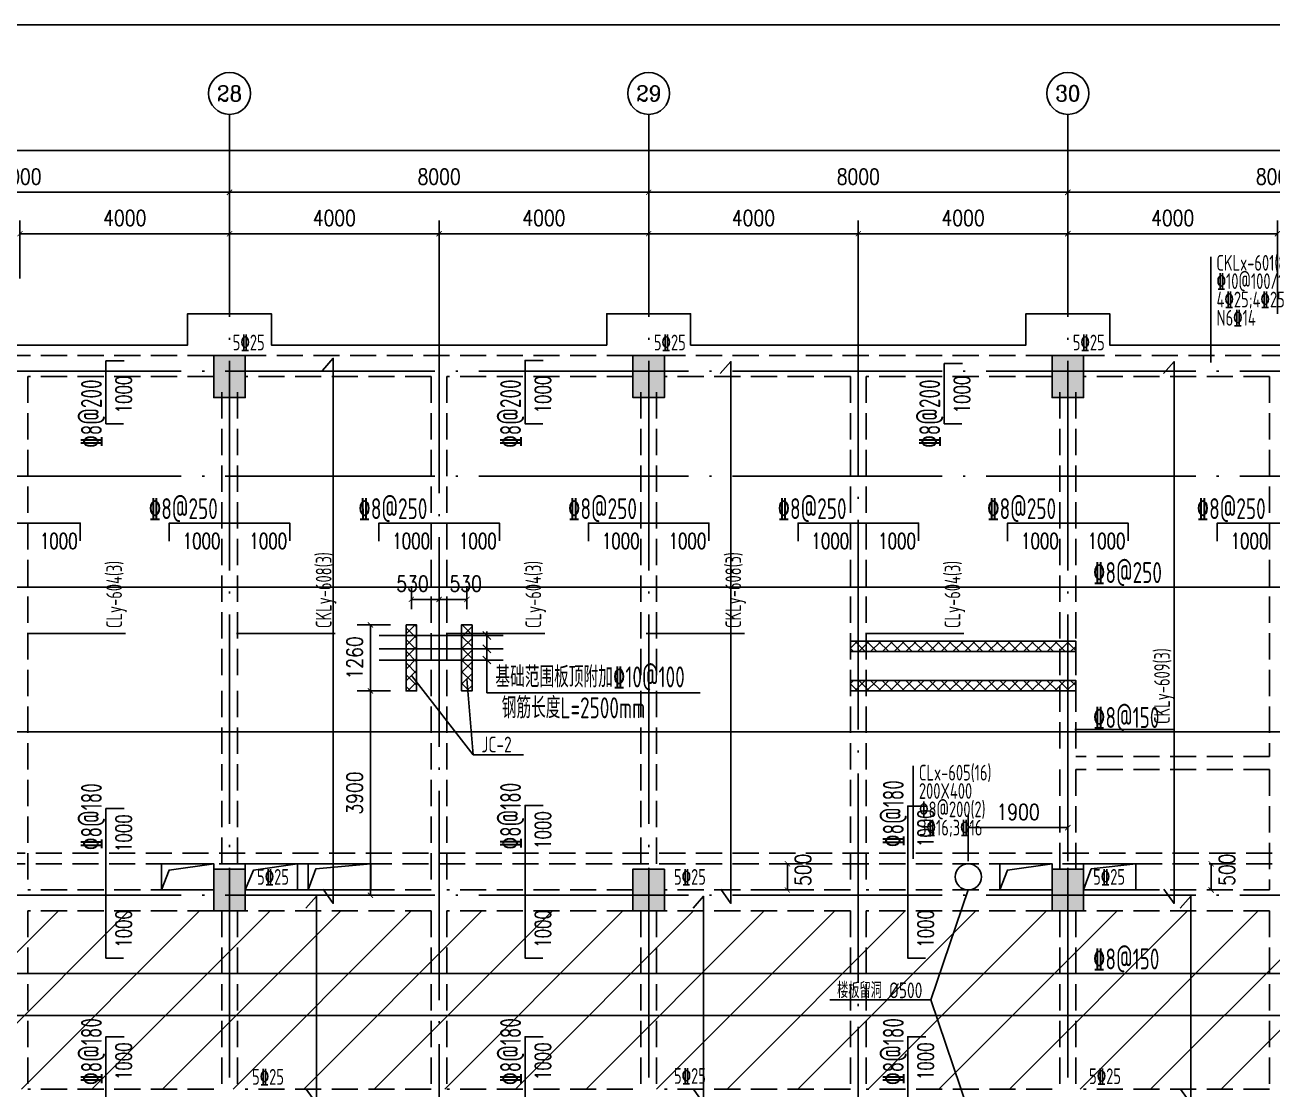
# Model space of a CAD drawing. Header units: millimetres. Extents: x 2998490 to 15040601, y 444546 to 7822218.
# Drawn here: x 14629362 to 14653164, y 7507502 to 7527814 of the extents above; entities that cross this region are included whole.
import ezdxf
from ezdxf.enums import TextEntityAlignment as Align

# ---------------------------------------------------------------- set-up
doc = ezdxf.new("R2010")
doc.units = ezdxf.units.MM
doc.header["$LTSCALE"] = 2000
doc.linetypes.add('DASH', pattern=[0.35, 0.25, -0.1])
doc.linetypes.add('DOTE', pattern=[2.42, 2, -0.2, 0.02, -0.2])
for name, color, linetype in [('3-AXIS', 3, 'Continuous'), ('3-AXIS_TEXT', 7, 'Continuous'), ('3-ban', 84, 'Continuous'), ('3-ban-hatch', 9, 'Continuous'), ('3-ban-rein', 1, 'Continuous'), ('3-ban-TEXT', 7, 'Continuous'), ('3-ban设备基础', 3, 'Continuous'), ('3-COLUMN-UP', 2, 'Continuous'), ('3-dote', 43, 'DOTE'), ('3-HATCH', 8, 'Continuous'), ('3-liang-rein-X', 54, 'Continuous'), ('3-liang-R截面-X', 50, 'Continuous'), ('3-liang-R截面-Y', 70, 'Continuous'), ('3-liang-s-1', 44, 'Continuous'), ('3-liang-xu', 120, 'DASH'), ('AXIS', 3, 'Continuous'), ('AXIS_TEXT', 7, 'Continuous'), ('图框', 7, 'Continuous')]:
    doc.layers.add(name, color=color, linetype=linetype)
doc.layers.add('3-零部件', color=73, linetype='Continuous', lineweight=5)
doc.styles.add('_TCH_AXIS', font='COMPLEX', dxfattribs={"bigfont": 'GBCBIG'})
doc.styles.add('COMPLEX', font='COMPLEX')
doc.styles.add('DIM_FONT', font='SIMPLEX', dxfattribs={"width": 0.8, "bigfont": 'HZTXT'})
doc.styles.add('NT4', font='tssdeng.shx', dxfattribs={"width": 0.65, "bigfont": 'tssdchn.shx'})
doc.styles.add('TJ1', font='tj-romans1.shx', dxfattribs={"width": 0.8, "bigfont": 'tj-hztxt1.shx'})
doc.styles.add('TSSD_Rein', font='Tssdeng.shx', dxfattribs={"width": 0.7, "bigfont": 'hztxt.shx'})
doc.dimstyles.new('DIMN', dxfattribs={"dimtxt": 300, "dimasz": 100, "dimexe": 250, "dimexo": 300, "dimgap": 150, "dimtad": 1, "dimdec": 0, "dimzin": 0, "dimdsep": 46, "dimtxsty": 'DIM_FONT', "dimblk": 'ARCHTICK', "dimcen": 0.09, "dimclrt": 7, "dimazin": 2, "dimtfac": 1, "dimtdec": 0, "dimtix": 1, "dimtmove": 2, "dimatfit": 3, "dimfxl": 0, "dimtolj": 1, "dimtzin": 0, "dimarcsym": 0})
doc.dimstyles.new('DIMN100', dxfattribs={"dimtxt": 300, "dimasz": 100, "dimexe": 250, "dimexo": 300, "dimgap": 150, "dimtad": 1, "dimdec": 0, "dimzin": 0, "dimdsep": 46, "dimtxsty": 'DIM_FONT', "dimblk": 'ARCHTICK', "dimcen": 0.09, "dimclrt": 7, "dimazin": 2, "dimtfac": 1, "dimtdec": 0, "dimtix": 1, "dimtmove": 2, "dimatfit": 3, "dimldrblk": 'ARCHTICK', "dimfxl": 0, "dimtolj": 1, "dimtzin": 0, "dimarcsym": 0})

# ---------------------------------------------------------------- blocks, each defined once
blk = doc.blocks.new('_ArchTick')
at = {"color": 0, "linetype": 'ByBlock', "const_width": 0.15}
blk.add_lwpolyline([(-0.5, -0.5), (0.5, 0.5)], dxfattribs=at)
blk = doc.blocks.new('*D328')
at = {"layer": 'AXIS', "color": 0, "lineweight": -2}
for p, q in [((14625267, 7524017), (14625267, 7524869)), ((14633267, 7524017), (14633267, 7524869)), ((14625267, 7524619), (14633267, 7524619))]:
    blk.add_line(p, q, dxfattribs=at)
at = {"layer": 'Defpoints', "color": 0}
for p in [(14633267, 7524619), (14625267, 7523717), (14633267, 7523717)]:
    blk.add_point(p, dxfattribs=at)
at = {"layer": 'AXIS', "color": 0, "lineweight": -2, "xscale": 100, "yscale": 100, "zscale": 100, "rotation": 180}
blk.add_blockref('_ArchTick', (14625267, 7524619), dxfattribs=at)
at = {"layer": 'AXIS', "color": 0, "lineweight": -2, "xscale": 100, "yscale": 100, "zscale": 100}
blk.add_blockref('_ArchTick', (14633267, 7524619), dxfattribs=at)
at = {"layer": 'AXIS', "color": 7, "insert": (14629267, 7524919), "char_height": 300, "attachment_point": 5, "style": 'DIM_FONT'}
blk.add_mtext('\\A1;8000', dxfattribs=at)
blk = doc.blocks.new('*D329')
at = {"layer": 'AXIS', "color": 0, "lineweight": -2}
for p, q in [((14633267, 7524017), (14633267, 7524869)), ((14641267, 7524017), (14641267, 7524869)), ((14633267, 7524619), (14641267, 7524619))]:
    blk.add_line(p, q, dxfattribs=at)
at = {"layer": 'Defpoints', "color": 0}
for p in [(14641267, 7524619), (14633267, 7523717), (14641267, 7523717)]:
    blk.add_point(p, dxfattribs=at)
at = {"layer": 'AXIS', "color": 0, "lineweight": -2, "xscale": 100, "yscale": 100, "zscale": 100, "rotation": 180}
blk.add_blockref('_ArchTick', (14633267, 7524619), dxfattribs=at)
at = {"layer": 'AXIS', "color": 0, "lineweight": -2, "xscale": 100, "yscale": 100, "zscale": 100}
blk.add_blockref('_ArchTick', (14641267, 7524619), dxfattribs=at)
at = {"layer": 'AXIS', "color": 7, "insert": (14637267, 7524919), "char_height": 300, "attachment_point": 5, "style": 'DIM_FONT'}
blk.add_mtext('\\A1;8000', dxfattribs=at)
blk = doc.blocks.new('*D330')
at = {"layer": 'AXIS', "color": 0, "lineweight": -2}
for p, q in [((14641267, 7524017), (14641267, 7524869)), ((14649267, 7524017), (14649267, 7524869)), ((14641267, 7524619), (14649267, 7524619))]:
    blk.add_line(p, q, dxfattribs=at)
at = {"layer": 'Defpoints', "color": 0}
for p in [(14649267, 7524619), (14641267, 7523717), (14649267, 7523717)]:
    blk.add_point(p, dxfattribs=at)
at = {"layer": 'AXIS', "color": 0, "lineweight": -2, "xscale": 100, "yscale": 100, "zscale": 100, "rotation": 180}
blk.add_blockref('_ArchTick', (14641267, 7524619), dxfattribs=at)
at = {"layer": 'AXIS', "color": 0, "lineweight": -2, "xscale": 100, "yscale": 100, "zscale": 100}
blk.add_blockref('_ArchTick', (14649267, 7524619), dxfattribs=at)
at = {"layer": 'AXIS', "color": 7, "insert": (14645267, 7524919), "char_height": 300, "attachment_point": 5, "style": 'DIM_FONT'}
blk.add_mtext('\\A1;8000', dxfattribs=at)
blk = doc.blocks.new('*D331')
at = {"layer": 'AXIS', "color": 0, "lineweight": -2}
for p, q in [((14649267, 7524017), (14649267, 7524869)), ((14657267, 7524017), (14657267, 7524869)), ((14649267, 7524619), (14657267, 7524619))]:
    blk.add_line(p, q, dxfattribs=at)
at = {"layer": 'Defpoints', "color": 0}
for p in [(14657267, 7524619), (14649267, 7523717), (14657267, 7523717)]:
    blk.add_point(p, dxfattribs=at)
at = {"layer": 'AXIS', "color": 0, "lineweight": -2, "xscale": 100, "yscale": 100, "zscale": 100, "rotation": 180}
blk.add_blockref('_ArchTick', (14649267, 7524619), dxfattribs=at)
at = {"layer": 'AXIS', "color": 0, "lineweight": -2, "xscale": 100, "yscale": 100, "zscale": 100}
blk.add_blockref('_ArchTick', (14657267, 7524619), dxfattribs=at)
at = {"layer": 'AXIS', "color": 7, "insert": (14653267, 7524919), "char_height": 300, "attachment_point": 5, "style": 'DIM_FONT'}
blk.add_mtext('\\A1;8000', dxfattribs=at)
blk = doc.blocks.new('*D341')
at = {"layer": 'AXIS', "color": 0, "lineweight": -2}
for p, q in [((14619017, 7523217), (14619017, 7525669)), ((14695267, 7523217), (14695267, 7525669)), ((14619017, 7525419), (14695267, 7525419))]:
    blk.add_line(p, q, dxfattribs=at)
at = {"layer": 'Defpoints', "color": 0}
for p in [(14695267, 7525419), (14619017, 7522917), (14695267, 7522917)]:
    blk.add_point(p, dxfattribs=at)
at = {"layer": 'AXIS', "color": 0, "lineweight": -2, "xscale": 100, "yscale": 100, "zscale": 100, "rotation": 180}
blk.add_blockref('_ArchTick', (14619017, 7525419), dxfattribs=at)
at = {"layer": 'AXIS', "color": 0, "lineweight": -2, "xscale": 100, "yscale": 100, "zscale": 100}
blk.add_blockref('_ArchTick', (14695267, 7525419), dxfattribs=at)
at = {"layer": 'AXIS', "color": 7, "insert": (14661202, 7525719), "char_height": 300, "attachment_point": 5, "style": 'DIM_FONT'}
blk.add_mtext('\\A1;76250', dxfattribs=at)
blk = doc.blocks.new('_AXISO')
blk.add_circle((0, 0), 0.5)
at = {"layer": '3-AXIS_TEXT', "style": 'COMPLEX', "width": 1.041667}
blk.add_attdef('A', text='', height=0.56, dxfattribs=at).set_placement((-0.25, -0.28), (0.25, -0.28), align=Align.FIT)
blk = doc.blocks.new('*D815')
at = {"layer": '3-ban设备基础', "color": 0, "lineweight": -2}
for p, q in [((14647367, 7511852), (14647367, 7512742)), ((14649267, 7511852), (14649267, 7512742)), ((14647367, 7512492), (14649267, 7512492))]:
    blk.add_line(p, q, dxfattribs=at)
at = {"layer": 'Defpoints', "color": 0}
for p in [(14649267, 7512492), (14647367, 7511552), (14649267, 7511552)]:
    blk.add_point(p, dxfattribs=at)
at = {"layer": '3-ban设备基础', "color": 0, "lineweight": -2, "xscale": 100, "yscale": 100, "zscale": 100, "rotation": 180}
blk.add_blockref('_ArchTick', (14647367, 7512492), dxfattribs=at)
at = {"layer": '3-ban设备基础', "color": 0, "lineweight": -2, "xscale": 100, "yscale": 100, "zscale": 100}
blk.add_blockref('_ArchTick', (14649267, 7512492), dxfattribs=at)
at = {"layer": '3-ban设备基础', "color": 7, "insert": (14648317, 7512792), "char_height": 300, "attachment_point": 5, "style": 'DIM_FONT'}
blk.add_mtext('\\A1;1900', dxfattribs=at)
blk = doc.blocks.new('*D836')
at = {"layer": '3-ban', "color": 0, "lineweight": -2}
for p, q in [((14644200, 7511802), (14643664, 7511802)), ((14643914, 7511802), (14643914, 7511302)), ((14644200, 7511302), (14643664, 7511302))]:
    blk.add_line(p, q, dxfattribs=at)
at = {"layer": 'Defpoints', "color": 0}
for p in [(14644500, 7511802), (14643914, 7511302), (14644500, 7511302)]:
    blk.add_point(p, dxfattribs=at)
at = {"layer": '3-ban', "color": 0, "lineweight": -2, "xscale": 100, "yscale": 100, "zscale": 100}
for p, rotation in [((14643914, 7511802), 90), ((14643914, 7511302), 270)]:
    blk.add_blockref('_ArchTick', p, dxfattribs=dict(at, rotation=rotation))
at = {"layer": '3-ban', "color": 7, "insert": (14644214, 7511686), "char_height": 300, "attachment_point": 5, "rotation": 90, "style": 'DIM_FONT'}
blk.add_mtext('\\A1;500', dxfattribs=at)
blk = doc.blocks.new('*D837')
at = {"layer": '3-ban', "color": 0, "lineweight": -2}
for p, q in [((14652002, 7511802), (14652002, 7511302)), ((14652006, 7511802), (14652252, 7511802)), ((14652006, 7511302), (14652252, 7511302))]:
    blk.add_line(p, q, dxfattribs=at)
at = {"layer": 'Defpoints', "color": 0}
for p in [(14651706, 7511802), (14651706, 7511302), (14652002, 7511302)]:
    blk.add_point(p, dxfattribs=at)
at = {"layer": '3-ban', "color": 0, "lineweight": -2, "xscale": 100, "yscale": 100, "zscale": 100}
for p, rotation in [((14652002, 7511802), 90), ((14652002, 7511302), 270)]:
    blk.add_blockref('_ArchTick', p, dxfattribs=dict(at, rotation=rotation))
at = {"layer": '3-ban', "color": 7, "insert": (14652302, 7511688), "char_height": 300, "attachment_point": 5, "rotation": 90, "style": 'DIM_FONT'}
blk.add_mtext('\\A1;500', dxfattribs=at)
blk = doc.blocks.new('*D906')
at = {"layer": '3-ban设备基础', "color": 0, "lineweight": -2}
for p, q in [((14636337, 7516362), (14635706, 7516362)), ((14635956, 7516362), (14635956, 7515102)), ((14636337, 7515102), (14635706, 7515102))]:
    blk.add_line(p, q, dxfattribs=at)
at = {"layer": 'Defpoints', "color": 0}
for p in [(14636637, 7516362), (14635956, 7515102), (14636637, 7515102)]:
    blk.add_point(p, dxfattribs=at)
at = {"layer": '3-ban设备基础', "color": 0, "lineweight": -2, "xscale": 100, "yscale": 100, "zscale": 100}
for p, rotation in [((14635956, 7516362), 90), ((14635956, 7515102), 270)]:
    blk.add_blockref('_ArchTick', p, dxfattribs=dict(at, rotation=rotation))
at = {"layer": '3-ban设备基础', "color": 7, "insert": (14635656, 7515732), "char_height": 300, "attachment_point": 5, "rotation": 90, "style": 'DIM_FONT'}
blk.add_mtext('\\A1;1260', dxfattribs=at)
blk = doc.blocks.new('*D907')
at = {"layer": '3-ban设备基础', "color": 0, "lineweight": -2}
for p, q in [((14636737, 7516662), (14636737, 7517098)), ((14637267, 7516662), (14637267, 7517098)), ((14636737, 7516848), (14637267, 7516848))]:
    blk.add_line(p, q, dxfattribs=at)
at = {"layer": 'Defpoints', "color": 0}
for p in [(14637267, 7516848), (14636737, 7516362), (14637267, 7516362)]:
    blk.add_point(p, dxfattribs=at)
at = {"layer": '3-ban设备基础', "color": 0, "lineweight": -2, "xscale": 100, "yscale": 100, "zscale": 100, "rotation": 180}
blk.add_blockref('_ArchTick', (14636737, 7516848), dxfattribs=at)
at = {"layer": '3-ban设备基础', "color": 0, "lineweight": -2, "xscale": 100, "yscale": 100, "zscale": 100}
blk.add_blockref('_ArchTick', (14637267, 7516848), dxfattribs=at)
at = {"layer": '3-ban设备基础', "color": 7, "insert": (14636759, 7517148), "char_height": 300, "attachment_point": 5, "style": 'DIM_FONT'}
blk.add_mtext('\\A1;530', dxfattribs=at)
blk = doc.blocks.new('*D908')
at = {"layer": '3-ban设备基础', "color": 0, "lineweight": -2}
for p, q in [((14637267, 7516662), (14637267, 7517098)), ((14637797, 7516662), (14637797, 7517098)), ((14637267, 7516848), (14637797, 7516848))]:
    blk.add_line(p, q, dxfattribs=at)
at = {"layer": 'Defpoints', "color": 0}
for p in [(14637797, 7516848), (14637267, 7516362), (14637797, 7516362)]:
    blk.add_point(p, dxfattribs=at)
at = {"layer": '3-ban设备基础', "color": 0, "lineweight": -2, "xscale": 100, "yscale": 100, "zscale": 100, "rotation": 180}
blk.add_blockref('_ArchTick', (14637267, 7516848), dxfattribs=at)
at = {"layer": '3-ban设备基础', "color": 0, "lineweight": -2, "xscale": 100, "yscale": 100, "zscale": 100}
blk.add_blockref('_ArchTick', (14637797, 7516848), dxfattribs=at)
at = {"layer": '3-ban设备基础', "color": 7, "insert": (14637775, 7517148), "char_height": 300, "attachment_point": 5, "style": 'DIM_FONT'}
blk.add_mtext('\\A1;530', dxfattribs=at)
blk = doc.blocks.new('*D909')
at = {"layer": '3-ban设备基础', "color": 0, "lineweight": -2}
for p, q in [((14636037, 7515102), (14635706, 7515102)), ((14635956, 7515102), (14635956, 7511202)), ((14636037, 7511202), (14635706, 7511202))]:
    blk.add_line(p, q, dxfattribs=at)
at = {"layer": 'Defpoints', "color": 0}
for p in [(14636337, 7515102), (14635956, 7511202), (14636337, 7511202)]:
    blk.add_point(p, dxfattribs=at)
at = {"layer": '3-ban设备基础', "color": 0, "lineweight": -2, "xscale": 100, "yscale": 100, "zscale": 100}
for p, rotation in [((14635956, 7515102), 90), ((14635956, 7511202), 270)]:
    blk.add_blockref('_ArchTick', p, dxfattribs=dict(at, rotation=rotation))
at = {"layer": '3-ban设备基础', "color": 7, "insert": (14635656, 7513152), "char_height": 300, "attachment_point": 5, "rotation": 90, "style": 'DIM_FONT'}
blk.add_mtext('\\A1;3900', dxfattribs=at)
blk = doc.blocks.new('*D1435')
at = {"layer": '3-零部件', "color": 0, "lineweight": -2}
for p, q in [((14629267, 7522973), (14629267, 7524079)), ((14633267, 7522301), (14633267, 7524079)), ((14629267, 7523829), (14633267, 7523829))]:
    blk.add_line(p, q, dxfattribs=at)
at = {"layer": 'Defpoints', "color": 0}
for p in [(14633267, 7523829), (14629267, 7522673), (14633267, 7522001)]:
    blk.add_point(p, dxfattribs=at)
at = {"layer": '3-零部件', "color": 0, "lineweight": -2, "xscale": 100, "yscale": 100, "zscale": 100, "rotation": 180}
blk.add_blockref('_ArchTick', (14629267, 7523829), dxfattribs=at)
at = {"layer": '3-零部件', "color": 0, "lineweight": -2, "xscale": 100, "yscale": 100, "zscale": 100}
blk.add_blockref('_ArchTick', (14633267, 7523829), dxfattribs=at)
at = {"layer": '3-零部件', "color": 7, "insert": (14631267, 7524129), "char_height": 300, "attachment_point": 5, "style": 'DIM_FONT'}
blk.add_mtext('\\A1;4000', dxfattribs=at)
blk = doc.blocks.new('*D1436')
at = {"layer": '3-零部件', "color": 0, "lineweight": -2}
for p, q in [((14633267, 7522301), (14633267, 7524079)), ((14637267, 7522301), (14637267, 7524079)), ((14633267, 7523829), (14637267, 7523829))]:
    blk.add_line(p, q, dxfattribs=at)
at = {"layer": 'Defpoints', "color": 0}
for p in [(14637267, 7523829), (14633267, 7522001), (14637267, 7522001)]:
    blk.add_point(p, dxfattribs=at)
at = {"layer": '3-零部件', "color": 0, "lineweight": -2, "xscale": 100, "yscale": 100, "zscale": 100, "rotation": 180}
blk.add_blockref('_ArchTick', (14633267, 7523829), dxfattribs=at)
at = {"layer": '3-零部件', "color": 0, "lineweight": -2, "xscale": 100, "yscale": 100, "zscale": 100}
blk.add_blockref('_ArchTick', (14637267, 7523829), dxfattribs=at)
at = {"layer": '3-零部件', "color": 7, "insert": (14635267, 7524129), "char_height": 300, "attachment_point": 5, "style": 'DIM_FONT'}
blk.add_mtext('\\A1;4000', dxfattribs=at)
blk = doc.blocks.new('*D1437')
at = {"layer": '3-零部件', "color": 0, "lineweight": -2}
for p, q in [((14637267, 7522301), (14637267, 7524079)), ((14641267, 7523316), (14641267, 7524079)), ((14637267, 7523829), (14641267, 7523829))]:
    blk.add_line(p, q, dxfattribs=at)
at = {"layer": 'Defpoints', "color": 0}
for p in [(14641267, 7523829), (14641267, 7523016), (14637267, 7522001)]:
    blk.add_point(p, dxfattribs=at)
at = {"layer": '3-零部件', "color": 0, "lineweight": -2, "xscale": 100, "yscale": 100, "zscale": 100, "rotation": 180}
blk.add_blockref('_ArchTick', (14637267, 7523829), dxfattribs=at)
at = {"layer": '3-零部件', "color": 0, "lineweight": -2, "xscale": 100, "yscale": 100, "zscale": 100}
blk.add_blockref('_ArchTick', (14641267, 7523829), dxfattribs=at)
at = {"layer": '3-零部件', "color": 7, "insert": (14639267, 7524129), "char_height": 300, "attachment_point": 5, "style": 'DIM_FONT'}
blk.add_mtext('\\A1;4000', dxfattribs=at)
blk = doc.blocks.new('*D1438')
at = {"layer": '3-零部件', "color": 0, "lineweight": -2}
for p, q in [((14641267, 7523316), (14641267, 7524079)), ((14645267, 7522855), (14645267, 7524079)), ((14641267, 7523829), (14645267, 7523829))]:
    blk.add_line(p, q, dxfattribs=at)
at = {"layer": 'Defpoints', "color": 0}
for p in [(14645267, 7523829), (14641267, 7523016), (14645267, 7522555)]:
    blk.add_point(p, dxfattribs=at)
at = {"layer": '3-零部件', "color": 0, "lineweight": -2, "xscale": 100, "yscale": 100, "zscale": 100, "rotation": 180}
blk.add_blockref('_ArchTick', (14641267, 7523829), dxfattribs=at)
at = {"layer": '3-零部件', "color": 0, "lineweight": -2, "xscale": 100, "yscale": 100, "zscale": 100}
blk.add_blockref('_ArchTick', (14645267, 7523829), dxfattribs=at)
at = {"layer": '3-零部件', "color": 7, "insert": (14643267, 7524129), "char_height": 300, "attachment_point": 5, "style": 'DIM_FONT'}
blk.add_mtext('\\A1;4000', dxfattribs=at)
blk = doc.blocks.new('*D1439')
at = {"layer": '3-零部件', "color": 0, "lineweight": -2}
for p, q in [((14645267, 7522855), (14645267, 7524079)), ((14649267, 7522855), (14649267, 7524079)), ((14645267, 7523829), (14649267, 7523829))]:
    blk.add_line(p, q, dxfattribs=at)
at = {"layer": 'Defpoints', "color": 0}
for p in [(14649267, 7523829), (14645267, 7522555), (14649267, 7522555)]:
    blk.add_point(p, dxfattribs=at)
at = {"layer": '3-零部件', "color": 0, "lineweight": -2, "xscale": 100, "yscale": 100, "zscale": 100, "rotation": 180}
blk.add_blockref('_ArchTick', (14645267, 7523829), dxfattribs=at)
at = {"layer": '3-零部件', "color": 0, "lineweight": -2, "xscale": 100, "yscale": 100, "zscale": 100}
blk.add_blockref('_ArchTick', (14649267, 7523829), dxfattribs=at)
at = {"layer": '3-零部件', "color": 7, "insert": (14647267, 7524129), "char_height": 300, "attachment_point": 5, "style": 'DIM_FONT'}
blk.add_mtext('\\A1;4000', dxfattribs=at)
blk = doc.blocks.new('*D1440')
at = {"layer": '3-零部件', "color": 0, "lineweight": -2}
for p, q in [((14649267, 7522855), (14649267, 7524079)), ((14653267, 7522301), (14653267, 7524079)), ((14649267, 7523829), (14653267, 7523829))]:
    blk.add_line(p, q, dxfattribs=at)
at = {"layer": 'Defpoints', "color": 0}
for p in [(14653267, 7523829), (14649267, 7522555), (14653267, 7522001)]:
    blk.add_point(p, dxfattribs=at)
at = {"layer": '3-零部件', "color": 0, "lineweight": -2, "xscale": 100, "yscale": 100, "zscale": 100, "rotation": 180}
blk.add_blockref('_ArchTick', (14649267, 7523829), dxfattribs=at)
at = {"layer": '3-零部件', "color": 0, "lineweight": -2, "xscale": 100, "yscale": 100, "zscale": 100}
blk.add_blockref('_ArchTick', (14653267, 7523829), dxfattribs=at)
at = {"layer": '3-零部件', "color": 7, "insert": (14651267, 7524129), "char_height": 300, "attachment_point": 5, "style": 'DIM_FONT'}
blk.add_mtext('\\A1;4000', dxfattribs=at)

msp = doc.modelspace()

# ---------------------------------------------------------------- hatches: boundary and pattern name
at = {"layer": '3-ban-hatch'}
h = msp.add_hatch(dxfattribs=at)
h.set_pattern_fill('ANSI31', color=8, scale=300, style=0)
h.paths.add_polyline_path([(14681566.8, 7507502), (14618716.8, 7507502), (14618716.8, 7510902), (14681566.8, 7510902)])
at = {"layer": '3-ban设备基础'}
h = msp.add_hatch(dxfattribs=at)
h.set_pattern_fill('ANSI37', color=256, scale=50, style=0)
h.paths.add_polyline_path([(14636636.8, 7516362), (14636836.8, 7516362), (14636836.8, 7515102), (14636636.8, 7515102)])
h = msp.add_hatch(dxfattribs=at)
h.set_pattern_fill('ANSI37', color=256, scale=50, style=0)
h.paths.add_polyline_path([(14637896.8, 7516362), (14637696.8, 7516362), (14637696.8, 7515102), (14637896.8, 7515102)])
h = msp.add_hatch(dxfattribs=at)
h.set_pattern_fill('ANSI37', color=256, scale=50, style=0)
h.paths.add_polyline_path([(14649416.9, 7515852), (14645116.9, 7515852), (14645116.9, 7516052), (14649416.9, 7516052)])
h = msp.add_hatch(dxfattribs=at)
h.set_pattern_fill('ANSI37', color=256, scale=50, style=0)
h.paths.add_polyline_path([(14649416.9, 7515102), (14645116.9, 7515102), (14645116.9, 7515302), (14649416.9, 7515302)])
at = {"layer": '3-HATCH'}
for points in [[(14633566.9, 7521502), (14632966.9, 7521502), (14632966.9, 7520702), (14633566.9, 7520702)], [(14641566.9, 7521502), (14640966.9, 7521502), (14640966.9, 7520702), (14641566.9, 7520702)], [(14649566.9, 7521502), (14648966.9, 7521502), (14648966.9, 7520702), (14649566.9, 7520702)], [(14633566.9, 7511702), (14632966.9, 7511702), (14632966.9, 7510902), (14633566.9, 7510902)], [(14641566.9, 7511702), (14640966.9, 7511702), (14640966.9, 7510902), (14641566.9, 7510902)], [(14649566.9, 7511702), (14648966.9, 7511702), (14648966.9, 7510902), (14649566.9, 7510902)]]:
    msp.add_hatch(color=256, dxfattribs=at).paths.add_polyline_path(points)

# ---------------------------------------------------------------- linework, layer by layer
at = {"layer": '3-AXIS', "color": 15, "linetype": 'DOTE'}
for p, q in [((14633266.8, 7493202), (14633266.8, 7523716.5)), ((14641266.8, 7493202), (14641266.8, 7523716.5)), ((14649266.8, 7493202), (14649266.8, 7523716.5)), ((14695266.8, 7521202), (14614408.5, 7521202)), ((14695266.8, 7519202), (14614408.5, 7519202)), ((14695266.8, 7511202), (14614408.5, 7511202))]:
    msp.add_line(p, q, dxfattribs=at)
at = {"layer": '3-ban-rein'}
for points in [[(14635052.5, 7511318.1), (14635245.9, 7511044.4), (14635245.9, 7521450), (14635042.8, 7521220.6)], [(14631245.3, 7520202), (14630907.3, 7520202), (14630907.3, 7521400.8), (14631253.3, 7521400.8)], [(14639245.3, 7520202), (14638907.3, 7520202), (14638907.3, 7521409.7), (14639253.3, 7521409.7)], [(14642643.5, 7511318.1), (14642836.9, 7511044.4), (14642836.9, 7521388.5), (14642633.9, 7521159.1)], [(14647245.3, 7520202), (14646907.3, 7520202), (14646907.3, 7521348.2), (14647253.3, 7521348.2)], [(14651101.3, 7511318.1), (14651294.8, 7511044.4), (14651294.8, 7521386.8), (14651091.7, 7521157.4)], [(14630416.8, 7517965.7), (14630416.8, 7518303.7), (14628116.8, 7518303.7), (14628116.8, 7517957.7)], [(14634416.8, 7517965.7), (14634416.8, 7518303.7), (14632116.8, 7518303.7), (14632116.8, 7517957.7)], [(14638416.8, 7517965.7), (14638416.8, 7518303.7), (14636116.8, 7518303.7), (14636116.8, 7517957.7)], [(14642416.8, 7517965.7), (14642416.8, 7518303.7), (14640116.8, 7518303.7), (14640116.8, 7517957.7)], [(14646416.8, 7517965.7), (14646416.8, 7518303.7), (14644116.8, 7518303.7), (14644116.8, 7517957.7)], [(14650416.8, 7517965.7), (14650416.8, 7518303.7), (14648116.8, 7518303.7), (14648116.8, 7517957.7)], [(14654416.8, 7517965.7), (14654416.8, 7518303.7), (14652116.8, 7518303.7), (14652116.8, 7517957.7)], [(14681410.6, 7516745.4), (14681410.6, 7517083.3), (14618819.5, 7517083.3), (14618819.5, 7516737.3)], [(14681204.9, 7514511.2), (14681478.5, 7514317.8), (14618817.4, 7514317.8), (14619046.8, 7514520.9)], [(14639245.3, 7510002), (14638907.3, 7510002), (14638907.3, 7512915.4), (14639253.3, 7512915.4)], [(14646550.3, 7510002), (14646212.4, 7510002), (14646212.4, 7512902), (14646558.4, 7512902)], [(14631245.3, 7510002), (14630907.3, 7510002), (14630907.3, 7512856.4), (14631253.3, 7512856.4)], [(14634731.8, 7507497.8), (14634925.2, 7507224.1), (14634925.2, 7511181.4), (14634722.1, 7510952)], [(14642122.7, 7507497.8), (14642316.1, 7507224.1), (14642316.1, 7511181.4), (14642113, 7510952)], [(14651417.9, 7507497.8), (14651611.4, 7507224.1), (14651611.4, 7511181.4), (14651408.3, 7510952)], [(14681409.3, 7509370.9), (14681409.3, 7509708.9), (14618833.6, 7509708.9), (14618833.6, 7509362.8)], [(14681203.5, 7509099.5), (14681477.2, 7508906.1), (14618817.4, 7508906.1), (14619046.8, 7509109.2)], [(14631245.3, 7505519.1), (14630907.3, 7505519.1), (14630907.3, 7508502), (14631253.3, 7508502)], [(14639245.3, 7505517), (14638907.3, 7505517), (14638907.3, 7508502), (14639253.3, 7508502)], [(14646550.3, 7505536.7), (14646212.4, 7505536.7), (14646212.4, 7508502), (14646558.4, 7508502)]]:
    msp.add_lwpolyline(points, dxfattribs=at)
at = {"layer": '3-ban设备基础'}
for p, q in [((14638178.6, 7516237.2), (14638178.6, 7515064.6)), ((14636736.8, 7515393.7), (14637916, 7513879.3)), ((14637916, 7513879.3), (14637796.8, 7515331.2)), ((14638178.6, 7515064.6), (14642248.1, 7515064.6)), ((14638878.5, 7513879.3), (14637916, 7513879.3)), ((14647366.8, 7511302), (14646651.1, 7509202)), ((14644726.2, 7509202), (14646651.1, 7509202)), ((14646651.1, 7509202), (14647366.8, 7507102))]:
    msp.add_line(p, q, dxfattribs=at)
at = {"layer": '3-ban设备基础', "ltscale": 2}
for points in [[(14636636.8, 7516362), (14636836.8, 7516362), (14636836.8, 7515102), (14636636.8, 7515102)], [(14637896.8, 7516362), (14637696.8, 7516362), (14637696.8, 7515102), (14637896.8, 7515102)]]:
    msp.add_lwpolyline(points, close=True, dxfattribs=at)
at = {"layer": '3-ban设备基础', "color": 1}
for points in [[(14638104.3, 7516234.1), (14638252.9, 7516085.5)], [(14636119.8, 7516159.8), (14638488, 7516159.8)], [(14638104.3, 7515979.6), (14638252.9, 7515831)], [(14636119.8, 7515905.3), (14638488, 7515905.3)], [(14638104.3, 7515764.2), (14638252.9, 7515615.6)], [(14636119.8, 7515689.9), (14638488, 7515689.9)]]:
    msp.add_lwpolyline(points, dxfattribs=at)
at = {"layer": '3-ban设备基础', "ltscale": 0.5}
for points in [[(14649416.9, 7515852), (14645116.9, 7515852), (14645116.9, 7516052), (14649416.9, 7516052)], [(14649416.9, 7515102), (14645116.9, 7515102), (14645116.9, 7515302), (14649416.9, 7515302)]]:
    msp.add_lwpolyline(points, close=True, dxfattribs=at)
at = {"layer": '3-ban设备基础', "ltscale": 2}
msp.add_circle((14647366.8, 7511552), 250, dxfattribs=at)
at = {"layer": '3-COLUMN-UP'}
for points in [[(14633566.9, 7521502), (14632966.9, 7521502), (14632966.9, 7520702), (14633566.9, 7520702)], [(14641566.9, 7521502), (14640966.9, 7521502), (14640966.9, 7520702), (14641566.9, 7520702)], [(14649566.9, 7521502), (14648966.9, 7521502), (14648966.9, 7520702), (14649566.9, 7520702)], [(14633566.9, 7511702), (14632966.9, 7511702), (14632966.9, 7510902), (14633566.9, 7510902)], [(14641566.9, 7511702), (14640966.9, 7511702), (14640966.9, 7510902), (14641566.9, 7510902)], [(14649566.9, 7511702), (14648966.9, 7511702), (14648966.9, 7510902), (14649566.9, 7510902)]]:
    msp.add_lwpolyline(points, close=True, dxfattribs=at)
at = {"layer": '3-dote'}
for p, q in [((14645266.8, 7523207.2), (14645266.8, 7495025.6)), ((14637266.8, 7522877.3), (14637266.8, 7495893.3))]:
    msp.add_line(p, q, dxfattribs=at)
at = {"layer": '3-liang-R截面-X'}
for p, q in [((14651992.6, 7523390.4), (14651992.6, 7521373.3)), ((14646315.9, 7513671.5), (14646315.9, 7511894.4))]:
    msp.add_line(p, q, dxfattribs=at)
at = {"layer": '3-liang-R截面-Y'}
for p, q in [((14631282.3, 7516195.8), (14629402.3, 7516195.8)), ((14635281.1, 7516195.8), (14633401.1, 7516195.8)), ((14639282.3, 7516195.8), (14637402.3, 7516195.8)), ((14643098.5, 7516195.8), (14641218.6, 7516195.8)), ((14647282.3, 7516195.8), (14645402.3, 7516195.8)), ((14651281.1, 7514365), (14649401.1, 7514365))]:
    msp.add_line(p, q, dxfattribs=at)
at = {"layer": '3-liang-s-1'}
for points in [[(14672466.8, 7521702), (14666066.8, 7521702), (14666066.8, 7522302), (14664466.8, 7522302), (14664466.8, 7521702), (14658066.8, 7521702), (14658066.8, 7522302), (14656466.8, 7522302), (14656466.8, 7521702), (14650066.8, 7521702), (14650066.8, 7522302), (14648466.8, 7522302), (14648466.8, 7521702), (14642066.8, 7521702), (14642066.8, 7522302), (14640466.8, 7522302), (14640466.8, 7521702), (14634066.8, 7521702), (14634066.8, 7522302), (14632466.8, 7522302), (14632466.8, 7521702), (14626066.8, 7521702)], [(14631966.8, 7511302), (14632112.1, 7511681.4), (14632966.8, 7511802)], [(14633566.9, 7511302), (14633725.5, 7511682.3), (14634566.8, 7511802)], [(14634766.8, 7511302), (14634915.2, 7511707.1), (14635966.8, 7511802)], [(14647966.8, 7511302), (14648111.9, 7511683.1), (14648966.9, 7511802)], [(14649566.9, 7511302), (14649713.4, 7511702.5), (14650566.8, 7511802)]]:
    msp.add_lwpolyline(points, dxfattribs=at)
for points in [[(14631966.8, 7511802), (14632966.8, 7511802), (14632966.8, 7511302), (14631966.8, 7511302)], [(14633566.9, 7511302), (14634566.8, 7511302), (14634566.8, 7511802), (14633566.9, 7511802)], [(14634766.8, 7511302), (14635966.8, 7511302), (14635966.8, 7511802), (14634766.8, 7511802)], [(14648966.9, 7511302), (14647966.8, 7511302), (14647966.8, 7511802), (14648966.9, 7511802)], [(14649566.9, 7511302), (14650566.8, 7511302), (14650566.8, 7511802), (14649566.9, 7511802)]]:
    msp.add_lwpolyline(points, close=True, dxfattribs=at)
at = {"layer": '3-liang-xu'}
for p, q in [((14632966.9, 7521502), (14625566.9, 7521502)), ((14640966.9, 7521502), (14633566.9, 7521502)), ((14648966.9, 7521502), (14641566.9, 7521502)), ((14656966.9, 7521502), (14649566.9, 7521502)), ((14632966.9, 7521102), (14629416.9, 7521102)), ((14629416.9, 7521102), (14629416.9, 7511302)), ((14637116.9, 7521102), (14633566.9, 7521102)), ((14637116.9, 7521102), (14637116.9, 7511302)), ((14640966.9, 7521102), (14637416.9, 7521102)), ((14637416.9, 7521102), (14637416.9, 7511302)), ((14645116.9, 7521102), (14641566.9, 7521102)), ((14645116.9, 7521102), (14645116.9, 7511302)), ((14648966.9, 7521102), (14645416.9, 7521102)), ((14645416.9, 7521102), (14645416.9, 7511302)), ((14653116.9, 7521102), (14649566.9, 7521102)), ((14653116.9, 7521102), (14653116.9, 7513852)), ((14633116.9, 7520802), (14633116.9, 7515352)), ((14633416.9, 7520802), (14633416.9, 7515352)), ((14641116.9, 7520802), (14641116.9, 7515352)), ((14641416.9, 7520802), (14641416.9, 7515352)), ((14649116.9, 7520802), (14649116.9, 7513852)), ((14649416.9, 7520802), (14649416.9, 7513852)), ((14633116.9, 7515102), (14633116.9, 7511602)), ((14633416.9, 7515102), (14633416.9, 7511602)), ((14641116.9, 7515102), (14641116.9, 7511602)), ((14641416.9, 7515102), (14641416.9, 7511602)), ((14653116.9, 7513852), (14649416.9, 7513852)), ((14649116.9, 7513602), (14649116.9, 7511602)), ((14653116.9, 7513602), (14649416.9, 7513602)), ((14649416.9, 7513602), (14649416.9, 7511602)), ((14653116.9, 7513602), (14653116.9, 7511302)), ((14681166.9, 7512002), (14619016.9, 7512002)), ((14681166.9, 7511802), (14619016.9, 7511802)), ((14632966.8, 7511302), (14629416.9, 7511302)), ((14637116.9, 7511302), (14633566.9, 7511302)), ((14640966.9, 7511302), (14637416.9, 7511302)), ((14645116.9, 7511302), (14641566.9, 7511302)), ((14648966.8, 7511302), (14645416.9, 7511302)), ((14653116.9, 7511302), (14649566.9, 7511302)), ((14632966.9, 7510902), (14629416.9, 7510902)), ((14629416.9, 7510902), (14629416.9, 7507502)), ((14633116.9, 7510902), (14633116.9, 7507502)), ((14633416.9, 7510902), (14633416.9, 7507502)), ((14637116.9, 7510902), (14633566.9, 7510902)), ((14637116.9, 7510902), (14637116.9, 7507502)), ((14640966.9, 7510902), (14637416.9, 7510902)), ((14637416.9, 7510902), (14637416.9, 7507502)), ((14641116.9, 7510902), (14641116.9, 7507502)), ((14641416.9, 7510902), (14641416.9, 7507502)), ((14645116.9, 7510902), (14641566.9, 7510902)), ((14645116.9, 7510902), (14645116.9, 7507502)), ((14648966.9, 7510902), (14645416.9, 7510902)), ((14645416.9, 7510902), (14645416.9, 7507502)), ((14649116.9, 7510902), (14649116.9, 7507502)), ((14649416.9, 7510902), (14649416.9, 7507502)), ((14653116.9, 7510902), (14649566.9, 7510902)), ((14653116.9, 7510902), (14653116.9, 7507502)), ((14632966.9, 7507502), (14629416.9, 7507502)), ((14637116.9, 7507502), (14633566.9, 7507502)), ((14640966.9, 7507502), (14637416.9, 7507502)), ((14645116.9, 7507502), (14641566.9, 7507502)), ((14648970.2, 7507502), (14645416.9, 7507502)), ((14653116.9, 7507502), (14649566.9, 7507502))]:
    msp.add_line(p, q, dxfattribs=at)
at = {"layer": 'AXIS'}
for p, q in [((14633266.8, 7523716.5), (14633266.8, 7526106.2)), ((14641266.8, 7523716.5), (14641266.8, 7526106.2)), ((14649266.8, 7523716.5), (14649266.8, 7526106.2))]:
    msp.add_line(p, q, dxfattribs=at)
at = {"layer": '图框'}
msp.add_line((14604649.6, 7527813.6), (14712049.6, 7527813.6), dxfattribs=at)

# ---------------------------------------------------------------- block references
at = {"layer": 'AXIS'}
ref = msp.add_blockref('_AXISO', (14633266.8, 7526506.2), dxfattribs=dict(at, xscale=-800, yscale=800, zscale=800, rotation=179.9999999998666))
ref.add_attrib('A', '28', dxfattribs={"layer": 'AXIS_TEXT', "height": 294.28, "rotation": 360, "style": '_TCH_AXIS'}).set_placement((14633028.6, 7526359), (14633505.1, 7526359), align=Align.FIT)
ref = msp.add_blockref('_AXISO', (14641266.8, 7526506.2), dxfattribs=dict(at, xscale=-800, yscale=800, zscale=800, rotation=179.9999999998666))
ref.add_attrib('A', '29', dxfattribs={"layer": 'AXIS_TEXT', "height": 294.28, "rotation": 360, "style": '_TCH_AXIS'}).set_placement((14641028.6, 7526359), (14641505.1, 7526359), align=Align.FIT)
ref = msp.add_blockref('_AXISO', (14649266.8, 7526506.2), dxfattribs=dict(at, xscale=-800, yscale=800, zscale=800, rotation=179.9999999998666))
ref.add_attrib('A', '30', dxfattribs={"layer": 'AXIS_TEXT', "height": 300.65, "rotation": 360, "style": '_TCH_AXIS'}).set_placement((14649030.6, 7526355.8), (14649503.1, 7526355.8), align=Align.FIT)

# ---------------------------------------------------------------- texts
at = {"layer": '3-ban', "style": 'TSSD_Rein', "width": 0.7}
for s, rotation, p in [('%%1328@200', 89.99419, (14630830.3, 7519740.8, -5065)), ('%%1328@200', 89.99419, (14638830.3, 7519740.8, -5065)), ('%%1328@200', 89.99419, (14646830.3, 7519740.8, -5065)), ('%%1328@250', 0.00581, (14631724.3, 7518380.6, -5065)), ('%%1328@250', 0.00581, (14635724.3, 7518380.6, -5065)), ('%%1328@250', 0.00581, (14639724.3, 7518380.6, -5065)), ('%%1328@250', 0.00581, (14643724.3, 7518380.6, -5065)), ('%%1328@250', 0.00581, (14647724.3, 7518380.6, -5065)), ('%%1328@250', 0.00581, (14651724.3, 7518380.6, -5065)), ('%%1328@250', 0.00581, (14649744.2, 7517160.3, -5065)), ('%%1328@150', 0.00581, (14649744.2, 7514394.7, -5065)), ('%%1328@180', 89.99419, (14646135.3, 7512120.7, -5065)), ('%%1328@180', 89.99419, (14630830.3, 7512063.6, -5065)), ('%%1328@180', 89.99419, (14638830.3, 7512073.7, -5065)), ('%%1328@150', 0.00581, (14649744.2, 7509785.8, -5065)), ('%%1328@180', 89.99419, (14630830.3, 7507580.6, -5065)), ('%%1328@180', 89.99419, (14638830.3, 7507580.6, -5065)), ('%%1328@180', 89.99419, (14646135.3, 7507580.6, -5065))]:
    msp.add_text(s, height=400, rotation=rotation, dxfattribs=at).set_placement(p)
at = {"layer": '3-ban-TEXT', "style": 'TJ1', "width": 0.7}
for p in [(14631397.2, 7520398.9), (14639397.2, 7520398.9), (14647397.2, 7520398.9), (14631397.2, 7512026.3), (14639397.2, 7512085.3), (14646702.3, 7512121.2), (14631397.2, 7510198.9), (14639397.2, 7510198.9), (14646702.3, 7510198.9), (14631397.2, 7507671.9), (14639397.2, 7507671.9), (14646702.3, 7507671.9)]:
    msp.add_text('1000', height=300, rotation=90, dxfattribs=at).set_placement(p)
for p in [(14629646.5, 7517813.8), (14632373.5, 7517813.8), (14633646.5, 7517813.8), (14636373.5, 7517813.8), (14637646.5, 7517813.8), (14640373.5, 7517813.8), (14641646.5, 7517813.8), (14644373.5, 7517813.8), (14645646.5, 7517813.8), (14648373.5, 7517813.8), (14649646.5, 7517813.8), (14652373.5, 7517813.8)]:
    msp.add_text('1000', height=300, dxfattribs=at).set_placement(p)
at = {"layer": '3-ban设备基础', "style": 'TSSD_Rein', "width": 0.7}
for s, p in [('基础范围板顶附加%%13210@100', (14638341.7, 7515169.3, -5065)), ('钢筋长度L=2500mm', (14638462.7, 7514579.2, -5065))]:
    msp.add_text(s, height=400, rotation=359.99419, dxfattribs=at).set_placement(p)
at = {"layer": '3-ban设备基础', "style": 'NT4', "width": 0.75}
for s, p in [('JC-2', (14638364.2, 7514079.3)), ('楼板留洞 %%C500', (14645676.7, 7509402))]:
    msp.add_text(s, height=300, dxfattribs=at).set_placement(p, align=Align.MIDDLE)
at = {"layer": '3-liang-rein-X', "style": 'TSSD_Rein', "width": 0.7}
for s, p in [('%%13210@100/150(4)', (14652105.5, 7522772.7)), ('4%%13225;4%%13225', (14652105.5, 7522422.7)), ('N6%%13214', (14652105.5, 7522072.8)), ('5%%13225', (14633328.4, 7521602)), ('5%%13225', (14641366.3, 7521602)), ('5%%13225', (14649361.6, 7521602)), ('%%1308@200(2)', (14646428.8, 7512691.4)), ('3%%13216;3%%13216', (14646428.8, 7512341.4)), ('5%%13225', (14633792.2, 7511402)), ('5%%13225', (14641749.7, 7511402)), ('5%%13225', (14649749.4, 7511402)), ('5%%13225', (14633697, 7507584.9)), ('5%%13225', (14641749.7, 7507602)), ('5%%13225', (14649671.9, 7507596.7))]:
    msp.add_text(s, height=300, dxfattribs=at).set_placement(p)
at = {"layer": '3-liang-R截面-X', "style": 'TSSD_Rein', "width": 0.7}
for s, p in [('CKLx-601(8) 400X800', (14652100.6, 7523122.7)), ('CLx-605(16)', (14646424, 7513391.4)), ('200X400', (14646424, 7513041.4))]:
    msp.add_text(s, height=300, dxfattribs=at).set_placement(p)
at = {"layer": '3-liang-R截面-Y', "style": 'TSSD_Rein', "width": 0.7}
for s, p in [('CKLy-608(3)', (14635213.7, 7516300)), ('CKLy-608(3)', (14643031.2, 7516300)), ('CLy-604(3)', (14631214.9, 7516300)), ('CLy-604(3)', (14639214.9, 7516300)), ('CLy-604(3)', (14647214.9, 7516300)), ('CKLy-609(3)', (14651213.7, 7514469.2))]:
    msp.add_text(s, height=300, rotation=90, dxfattribs=at).set_placement(p)

# ---------------------------------------------------------------- dimensions: what is measured, and where the dimension line sits
at = {"layer": '3-ban'}
for base, p1, p2, picture, middle in [((14643914.2, 7511302), (14644499.6, 7511802), (14644499.6, 7511302), '*D836', (14644214.2, 7511686.2)), ((14652001.9, 7511302), (14651705.6, 7511802), (14651705.6, 7511302), '*D837', (14652301.9, 7511688.3))]:
    dim = msp.add_linear_dim(base=base, p1=p1, p2=p2, angle=90, dimstyle='DIMN', dxfattribs=at)
    dim.commit()
    dim.dimension.update_dxf_attribs({"geometry": picture, "text_midpoint": middle, "dimtype": 160})
at = {"layer": '3-ban设备基础'}
for base, p1, p2, picture, middle in [((14637266.8, 7516848.1), (14636736.8, 7516362), (14637266.8, 7516362), '*D907', (14636758.8, 7517148.1)), ((14637796.8, 7516848.1), (14637266.8, 7516362), (14637796.8, 7516362), '*D908', (14637774.8, 7517148.1))]:
    dim = msp.add_linear_dim(base=base, p1=p1, p2=p2, dimstyle='DIMN100', dxfattribs=at)
    dim.commit()
    dim.dimension.update_dxf_attribs({"geometry": picture, "text_midpoint": middle, "dimtype": 160})
for base, p1, p2, picture, middle in [((14635955.8, 7515102), (14636636.8, 7516362), (14636636.8, 7515102), '*D906', (14635655.8, 7515732)), ((14635955.8, 7511202), (14636336.8, 7515102), (14636336.8, 7511202), '*D909', (14635655.8, 7513152))]:
    dim = msp.add_linear_dim(base=base, p1=p1, p2=p2, angle=90, dimstyle='DIMN100', dxfattribs=at)
    dim.commit()
    dim.dimension.update_dxf_attribs({"geometry": picture, "text_midpoint": middle})
dim = msp.add_linear_dim(base=(14649266.8, 7512492), p1=(14647366.8, 7511552), p2=(14649266.8, 7511552), dimstyle='DIMN100', dxfattribs=at)
dim.commit()
dim.dimension.update_dxf_attribs({"geometry": '*D815', "text_midpoint": (14648316.8, 7512792)})
at = {"layer": '3-零部件'}
for base, p1, p2, picture, middle in [((14633266.8, 7523828.7), (14629266.8, 7522672.9), (14633266.8, 7522000.8), '*D1435', (14631266.8, 7524128.7)), ((14637266.8, 7523828.7), (14633266.8, 7522000.8), (14637266.8, 7522000.8), '*D1436', (14635266.8, 7524128.7)), ((14641266.8, 7523828.7), (14637266.8, 7522000.8), (14641266.8, 7523016.5), '*D1437', (14639266.8, 7524128.7)), ((14645266.8, 7523828.7), (14641266.8, 7523016.5), (14645266.8, 7522555), '*D1438', (14643266.8, 7524128.7)), ((14649266.8, 7523828.7), (14645266.8, 7522555), (14649266.8, 7522555), '*D1439', (14647266.8, 7524128.7)), ((14653266.8, 7523828.7), (14649266.8, 7522555), (14653266.8, 7522000.8), '*D1440', (14651266.8, 7524128.7))]:
    dim = msp.add_linear_dim(base=base, p1=p1, p2=p2, dimstyle='DIMN100', dxfattribs=at)
    dim.commit()
    dim.dimension.update_dxf_attribs({"geometry": picture, "text_midpoint": middle})
at = {"layer": 'AXIS'}
dim = msp.add_linear_dim(base=(14695266.8, 7525419.1), p1=(14619016.8, 7522916.5), p2=(14695266.8, 7522916.5), angle=360, dimstyle='DIMN100', dxfattribs=at)
dim.commit()
dim.dimension.update_dxf_attribs({"geometry": '*D341', "text_midpoint": (14661202.1, 7525719.1), "dimtype": 161})
for p1, p2, picture, middle in [((14625266.8, 7523716.5), (14633266.8, 7523716.5), '*D328', (14629266.8, 7524919.1)), ((14633266.8, 7523716.5), (14641266.8, 7523716.5), '*D329', (14637266.8, 7524919.1)), ((14641266.8, 7523716.5), (14649266.8, 7523716.5), '*D330', (14645266.8, 7524919.1)), ((14649266.8, 7523716.5), (14657266.8, 7523716.5), '*D331', (14653266.8, 7524919.1))]:
    dim = msp.add_aligned_dim(p1=p1, p2=p2, distance=902.6, dimstyle='DIMN100', dxfattribs=at)
    dim.commit()
    dim.dimension.update_dxf_attribs({"geometry": picture, "text_midpoint": middle})

doc.saveas('drawing.dxf')
